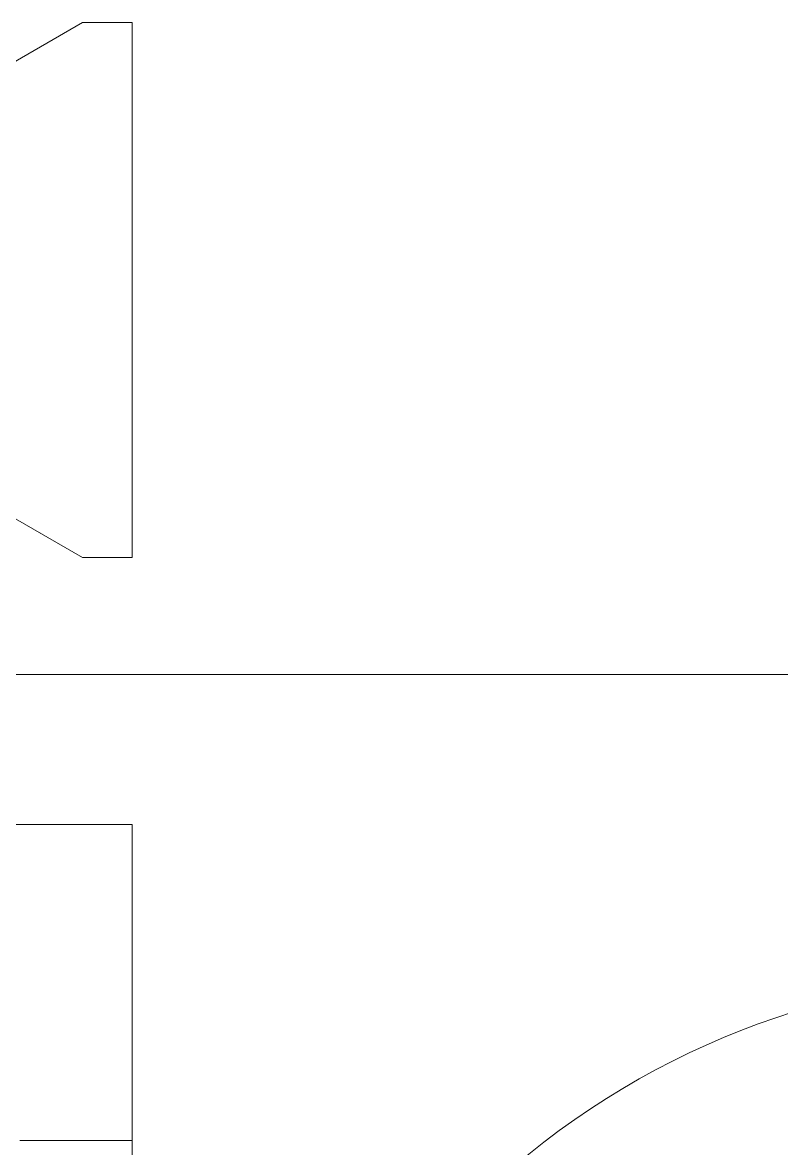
# Model space of a CAD drawing. Header units: millimetres. Extents: x 37984 to 70752, y 14140 to 37584.
# Drawn here: x 39598.77 to 39603.57, y 28303.4 to 28310.53 of the extents above; entities that cross this region are included whole.
import ezdxf

# ---------------------------------------------------------------- set-up
doc = ezdxf.new("R2010")
doc.units = ezdxf.units.MM
doc.layers.add('000-PI-Oprema', color=30, linetype='Continuous', lineweight=5)

# ---------------------------------------------------------------- blocks, each defined once
blk = doc.blocks.new('TE-18-2 - 48290501')
at = {"layer": '000-PI-Oprema'}
for p, q in [((47001.6641, 28625.1127), (47001.6641, 28609.6596)), ((47000.9244, 28611.6953), (46997.5394, 28611.6953)), ((46997.5394, 28611.6953), (46997.5394, 28611.3822)), ((46997.5394, 28611.6953), (46997.5394, 28611.6953)), ((47000.9244, 28611.3822), (47000.9244, 28611.6953)), ((47000.9244, 28611.6953), (47000.9244, 28611.6953)), ((47002.6141, 28611.6953), (47002.6141, 28609.6596)), ((47002.6141, 28611.6953), (47002.6141, 28611.6953)), ((47006.1641, 28611.6953), (47002.6141, 28611.6953)), ((47004.6141, 28611.6953), (47004.6141, 28610.9856)), ((47004.6141, 28611.6953), (47004.6141, 28611.6953)), ((46997.5394, 28611.3822), (46998.534, 28609.6596)), ((46997.5394, 28611.3822), (46997.5394, 28611.3822)), ((47000.1793, 28610.0916), (47000.9244, 28611.3822)), ((47000.9244, 28611.3822), (47000.9244, 28611.3822))]:
    blk.add_line(p, q, dxfattribs=at)
blk.add_arc((47008.6641, 28617.4127), 5.1, 140.19343, 225.93372, dxfattribs=at)

msp = doc.modelspace()

# ---------------------------------------------------------------- block references
at = {"layer": '000-PI-Oprema', "rotation": 270}
msp.add_blockref('TE-18-2 - 48290501', (10987.7713, 75308.0677), dxfattribs=at)

doc.saveas('drawing.dxf')
